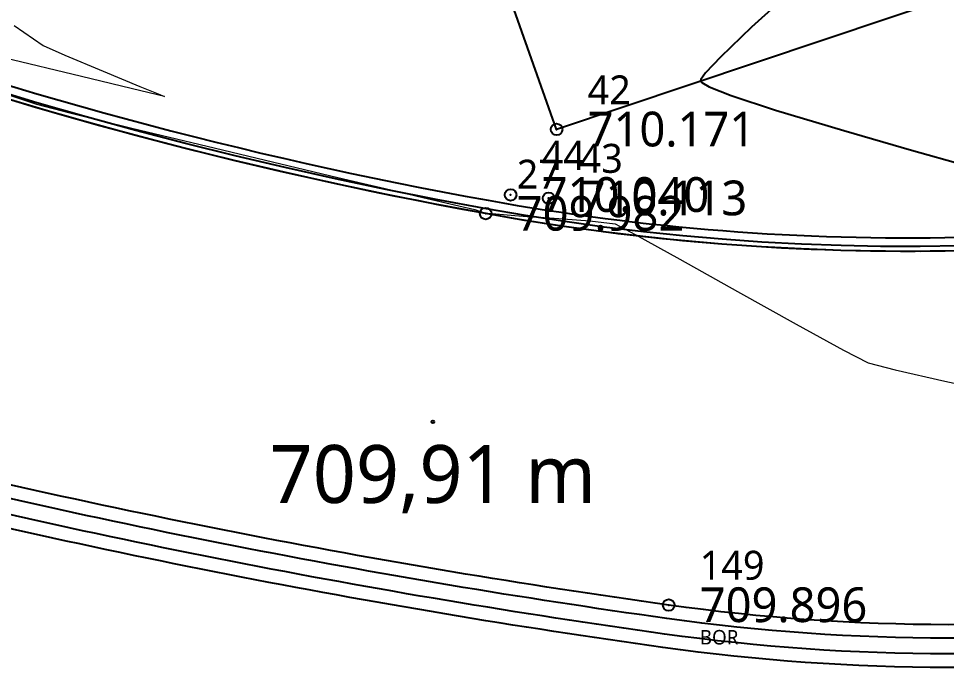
# Model space of a CAD drawing. Header units: metres. Extents: x 429510 to 429857, y 4467140 to 4467333.
# Drawn here: x 429634.21 to 429643.81, y 4467182.09 to 4467188.81 of the extents above; entities that cross this region are included whole.
import ezdxf

# ---------------------------------------------------------------- set-up
doc = ezdxf.new("R2010")
doc.units = ezdxf.units.M
doc.header["$LTSCALE"] = 4
doc.header["$PDMODE"] = 32
doc.header["$PDSIZE"] = 0.12
for name, color, linetype in [('C-ETIQ', 7, 'Continuous'), ('C-MARC', 7, 'Continuous'), ('C-PUNTOS', 7, 'Continuous'), ('C-SUPE-ETIQ_Puntos', 92, 'Continuous'), ('C-TOPO-FEAT', 94, 'Continuous')]:
    doc.layers.add(name, color=color, linetype=linetype)
doc.layers.add('C-SUPE_CurvasMaestras', color=48, linetype='Continuous', lineweight=18, true_color=0x574100)
doc.layers.add('TRIAL-BORDILLO', color=232, linetype='Continuous', lineweight=9, true_color=0xc70063)
doc.layers.add('C-SUPE_CurvasNivel', color=42, linetype='Continuous', true_color=0xb38600)
doc.layers.add('TB-36VENTILACION-P', color=253, linetype='Continuous', lineweight=0)
doc.styles.get("Standard").update_dxf_attribs({"font": 'segoeuil.ttf'})
doc.styles.add('Trial_standard', font='segoeuisl.ttf')

# ---------------------------------------------------------------- blocks, each defined once
blk = doc.blocks.new('*U49')
at = {"color": 0, "linetype": 'ByBlock', "lineweight": -2, "transparency": 16777216}
blk.add_point((0, 0), dxfattribs=at)

msp = doc.modelspace()

# ---------------------------------------------------------------- linework, layer by layer
at = {"layer": 'C-MARC', "color": 7, "linetype": 'Continuous', "lineweight": -3}
msp.add_circle((429638.4958, 4467184.6321, 709.9107), 0.015, dxfattribs=at)
at = {"layer": 'C-SUPE_CurvasMaestras', "color": 48, "linetype": 'Continuous', "lineweight": 18, "true_color": 0x574100, "elevation": 710, "flags": 128}
for points in [[(429634.1631, 4467188.7355), (429634.4622, 4467188.5271), (429634.6866, 4467188.4274), (429635.085, 4467188.2614), (429635.4653, 4467188.1055), (429635.6358, 4467188.0361), (429635.7183, 4467188.0019), (429635.4737, 4467188.0604), (429634.8597, 4467188.2081), (429634.056, 4467188.4017)], [(429634.0312, 4467188.0414), (429634.393, 4467187.9197), (429634.7396, 4467187.83), (429635.38, 4467187.6734), (429636.1593, 4467187.486), (429636.9224, 4467187.3039), (429637.5144, 4467187.1633), (429637.7802, 4467187.1003), (429638.0027, 4467187.0478), (429638.3928, 4467186.9559), (429638.7644, 4467186.8684), (429638.9315, 4467186.8291), (429638.9883, 4467186.8116), (429639.0451, 4467186.7943), (429639.1492, 4467186.7855), (429639.3459, 4467186.7692), (429639.4728, 4467186.7587), (429639.7088, 4467186.7428), (429640.1216, 4467186.7121), (429640.3828, 4467186.683), (429640.5903, 4467186.5734), (429641.0542, 4467186.3155), (429641.6509, 4467185.9815), (429642.2568, 4467185.6436), (429642.748, 4467185.3739), (429643.0009, 4467185.2447), (429643.2816, 4467185.1707), (429643.7975, 4467185.0535), (429644.3928, 4467184.9242)]]:
    msp.add_lwpolyline(points, dxfattribs=at)
at = {"layer": 'C-SUPE_CurvasNivel', "color": 42, "linetype": 'Continuous', "lineweight": -3, "true_color": 0xb38600, "elevation": 710.2, "flags": 128}
msp.add_lwpolyline([(429642.3049, 4467189.1826), (429641.7966, 4467188.7175), (429641.4732, 4467188.4095), (429641.3188, 4467188.2454), (429641.2719, 4467188.1784), (429641.2681, 4467188.1598), (429641.2807, 4467188.1443), (429641.3583, 4467188.1015), (429641.5862, 4467188.0124), (429642.0445, 4467187.8608), (429642.7499, 4467187.6475), (429643.4528, 4467187.4452), (429643.9927, 4467187.2941)], dxfattribs=at)
at = {"layer": 'C-TOPO-FEAT', "color": 94, "linetype": 'Continuous', "lineweight": -3}
for points in [[(429643.9519, 4467186.453, 710.188), (429643.5418, 4467186.4474, 710.1825), (429643.1316, 4467186.4486, 710.177), (429642.7215, 4467186.4568, 710.1715), (429642.3115, 4467186.4717, 710.166), (429641.9019, 4467186.4935, 710.1605), (429641.4928, 4467186.5222, 710.155), (429641.0841, 4467186.5577, 710.1495), (429640.6761, 4467186.6, 710.144), (429640.2689, 4467186.6491, 710.1385), (429639.8625, 4467186.705, 710.133), (429639.4571, 4467186.7677, 710.1275), (429639.0529, 4467186.8372, 710.122), (429638.5302, 4467186.9347, 710.1138), (429638.0087, 4467187.0384, 710.1056), (429637.4885, 4467187.1483, 710.0974), (429636.9696, 4467187.2643, 710.0892), (429636.4521, 4467187.3865, 710.081), (429635.9362, 4467187.5148, 710.0728), (429635.4217, 4467187.6492, 710.0646), (429634.9089, 4467187.7897, 710.0564), (429634.3978, 4467187.9362, 710.0482), (429633.8885, 4467188.0888, 710.0413)], [(429643.953, 4467186.403, 710.048), (429643.542, 4467186.3974, 710.0425), (429643.131, 4467186.3986, 710.037), (429642.7201, 4467186.4068, 710.0315), (429642.3093, 4467186.4218, 710.026), (429641.8989, 4467186.4436, 710.0205), (429641.4888, 4467186.4723, 710.015), (429641.0794, 4467186.5079, 710.0095), (429640.6705, 4467186.5503, 710.004), (429640.2625, 4467186.5995, 709.9985), (429639.8553, 4467186.6556, 709.993), (429639.4491, 4467186.7184, 709.9875), (429639.044, 4467186.788, 709.982), (429638.5207, 4467186.8856, 709.9738), (429637.9987, 4467186.9895, 709.9656), (429637.4779, 4467187.0994, 709.9574), (429636.9584, 4467187.2156, 709.9492), (429636.4404, 4467187.3379, 709.941), (429635.9238, 4467187.4663, 709.9328), (429635.4088, 4467187.6009, 709.9246), (429634.8954, 4467187.7415, 709.9164), (429634.3837, 4467187.8882, 709.9082), (429633.8738, 4467188.041, 709.9013)]]:
    msp.add_polyline3d(points, dxfattribs=at)
at = {"layer": 'TB-36VENTILACION-P', "lineweight": -3}
msp.add_lwpolyline([(429636.943, 4467195.672), (429641.686, 4467197.323), (429644.608, 4467189.28), (429639.778, 4467187.66), (429636.943, 4467195.672)], dxfattribs=at)
at = {"layer": 'TRIAL-BORDILLO', "lineweight": -3}
for points in [[(429620.4488, 4467195.6831), (429621.1783, 4467194.9983), (429623.539, 4467193.0667), (429624.7168, 4467192.1627, 0.085882), (429639.0689, 4467186.9258, 0.050178), (429643.9499, 4467186.543, 0.033632), (429649.7202, 4467187.0593, 0.044988), (429654.6896, 4467188.3091), (429660.5183, 4467190.0759), (429670.8456, 4467193.2247), (429678.0669, 4467195.4903), (429678.9727, 4467195.839), (429681.9962, 4467196.6942), (429682.9055, 4467196.9767), (429693.2935, 4467200.1987)], [(429693.335, 4467200.065), (429682.947, 4467196.843), (429682.036, 4467196.56), (429679.017, 4467195.706), (429678.113, 4467195.358), (429670.887, 4467193.091), (429660.559, 4467189.942), (429654.733, 4467188.176, -0.044963), (429649.742, 4467186.921, -0.033632), (429643.953, 4467186.403, -0.050178), (429639.044, 4467186.788, -0.085934), (429624.639, 4467192.046)], [(429660.826, 4467186.374), (429655.742, 4467184.873, -0.048854), (429646.726, 4467182.727, -0.068821), (429640.938, 4467182.735, -0.027441), (429632.036, 4467184.481, -0.06025), (429626.41, 4467186.656), (429624.469, 4467187.545)], [(429660.8656, 4467186.2397), (429655.7846, 4467184.7396, -0.048837), (429646.745, 4467182.5883, -0.068821), (429640.9186, 4467182.5963, -0.027441), (429632.0016, 4467184.3453, -0.060208), (429626.3479, 4467186.5305), (429624.4107, 4467187.4177)], [(429660.9127, 4467186.0841), (429655.8341, 4467184.5847, -0.048818), (429646.767, 4467182.4272, -0.068821), (429640.8961, 4467182.4353, -0.027441), (429631.9616, 4467184.1877, -0.06016), (429626.2758, 4467186.3846), (429624.343, 4467187.2699)], [(429660.9523, 4467185.9498), (429655.8767, 4467184.4513, -0.048802), (429646.786, 4467182.2885, -0.068821), (429640.8768, 4467182.2966, -0.027441), (429631.9271, 4467184.052, -0.060119), (429626.2137, 4467186.2591), (429624.2847, 4467187.1426)]]:
    msp.add_lwpolyline(points, format="xyb", dxfattribs=at)

# ---------------------------------------------------------------- block references
at = {"layer": 'C-PUNTOS'}
for p in [(429639.778, 4467187.66, 710.171), (429639.302, 4467186.982, 710.04), (429639.695, 4467186.947, 710.113), (429639.044, 4467186.788, 709.982), (429640.938, 4467182.735, 709.896)]:
    msp.add_blockref('*U49', p, dxfattribs=at)

# ---------------------------------------------------------------- texts
at = {"layer": 'C-ETIQ', "linetype": 'ByBlock', "style": 'Trial_standard'}
for s, insert, char_height, attachment_point in [('42', (429640.099, 4467187.919, 710.171), 0.3, 7), ('44', (429639.623, 4467187.241, 710.04), 0.3, 7), ('43', (429640.016, 4467187.2062, 710.113), 0.3, 7), ('27', (429639.365, 4467187.0462, 709.982), 0.3, 7), ('149', (429641.259, 4467182.9932, 709.896), 0.3, 7), ('BOR', (429641.259, 4467182.4768, 709.896), 0.15, 1)]:
    msp.add_mtext(s, dxfattribs=dict(at, insert=insert, char_height=char_height, attachment_point=attachment_point))
at = {"layer": 'C-ETIQ', "color": 1, "linetype": 'ByBlock', "char_height": 0.36, "attachment_point": 4, "style": 'Trial_standard'}
for s, insert in [('710.171', (429640.099, 4467187.66, 710.171)), ('710.040', (429639.623, 4467186.982, 710.04)), ('710.113', (429640.016, 4467186.947, 710.113)), ('709.982', (429639.365, 4467186.788, 709.982)), ('709.896', (429641.259, 4467182.735, 709.896))]:
    msp.add_mtext(s, dxfattribs=dict(at, insert=insert))
at = {"layer": 'C-SUPE-ETIQ_Puntos', "color": 92, "linetype": 'Continuous', "lineweight": -3, "insert": (429638.4958, 4467184.3921, 709.9107), "char_height": 0.6, "attachment_point": 2}
msp.add_mtext('709,91 m', dxfattribs=at)

doc.saveas('drawing.dxf')
